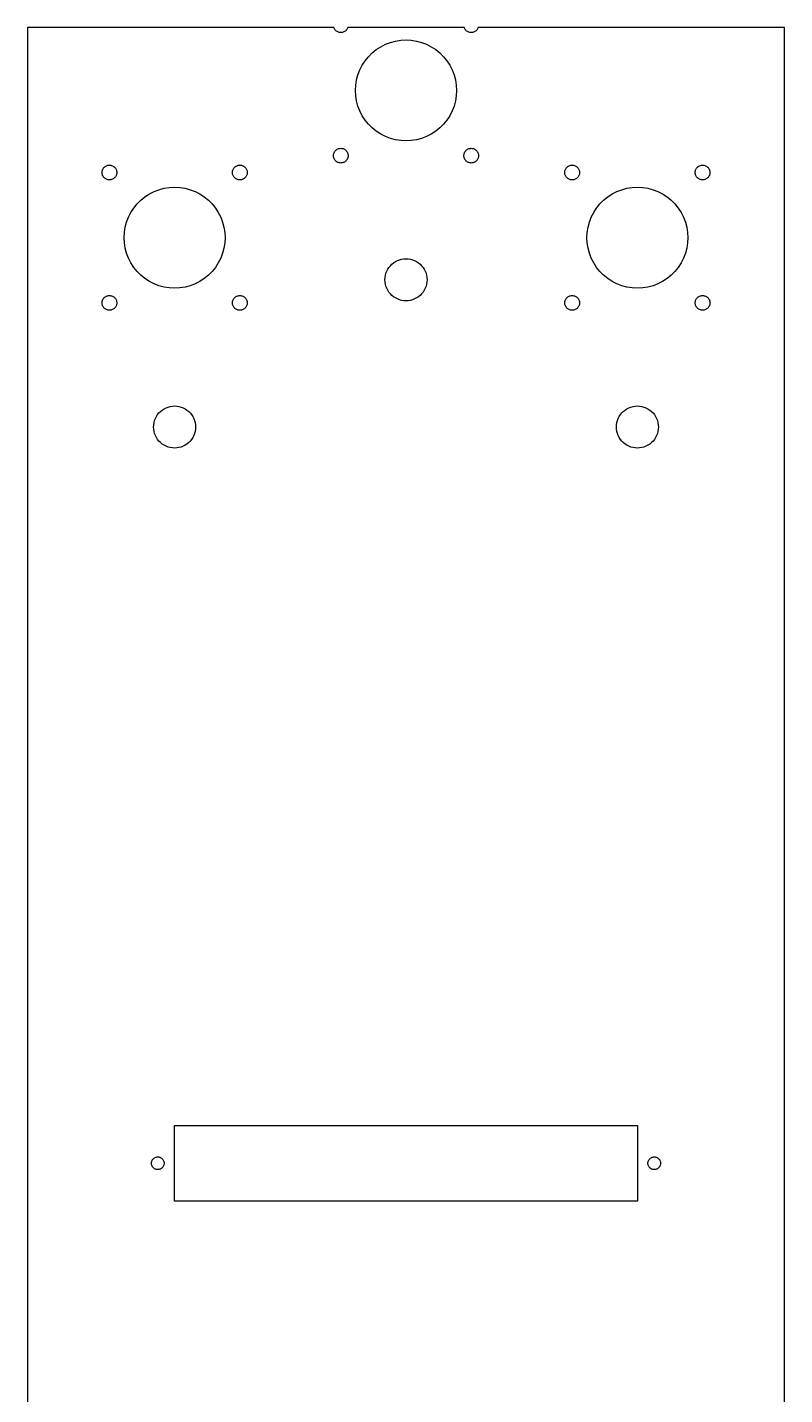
# Model space of a CAD drawing. Header units: metres. Extents: x -90 to 90, y -325 to 325.
# Drawn here: x -90 to 90, y 0 to 325 of the extents above; entities that cross this region are included whole.
import ezdxf

# ---------------------------------------------------------------- set-up
doc = ezdxf.new("R2010")
doc.units = ezdxf.units.M

msp = doc.modelspace()

# ---------------------------------------------------------------- linework, layer by layer
for p, q in [((-17.1753, 325), (-90, 325)), ((-90, 325), (-90, -325)), ((-17.1643, 324.959), (-17.1753, 325)), ((-13.8247, 325), (-13.8356, 324.959)), ((13.8247, 325), (-13.8247, 325)), ((13.8356, 324.959), (13.8247, 325)), ((17.1753, 325), (17.1643, 324.959)), ((90, 325), (17.1753, 325)), ((90, -325), (90, 325)), ((-17.0987, 324.788), (-17.1643, 324.959)), ((-17.0155, 324.625), (-17.0987, 324.788)), ((-16.9158, 324.471), (-17.0155, 324.625)), ((-16.8005, 324.329), (-16.9158, 324.471)), ((-16.671, 324.199), (-16.8005, 324.329)), ((-16.5286, 324.084), (-16.671, 324.199)), ((-16.375, 323.984), (-16.5286, 324.084)), ((-16.2118, 323.901), (-16.375, 323.984)), ((-16.0408, 323.836), (-16.2118, 323.901)), ((-15.8638, 323.788), (-16.0408, 323.836)), ((-15.6829, 323.76), (-15.8638, 323.788)), ((-15.5, 323.75), (-15.6829, 323.76)), ((-15.3171, 323.76), (-15.5, 323.75)), ((-15.1362, 323.788), (-15.3171, 323.76)), ((-14.9592, 323.836), (-15.1362, 323.788)), ((-14.7882, 323.901), (-14.9592, 323.836)), ((-14.625, 323.984), (-14.7882, 323.901)), ((-14.4714, 324.084), (-14.625, 323.984)), ((-14.329, 324.199), (-14.4714, 324.084)), ((-14.1995, 324.329), (-14.329, 324.199)), ((-14.0842, 324.471), (-14.1995, 324.329)), ((-13.9845, 324.625), (-14.0842, 324.471)), ((-13.9013, 324.788), (-13.9845, 324.625)), ((-13.8356, 324.959), (-13.9013, 324.788)), ((-2.49493, 321.738), (-1.25433, 321.934)), ((-1.25433, 321.934), (0, 322)), ((0, 322), (1.25433, 321.934)), ((1.25433, 321.934), (2.49493, 321.738)), ((13.9013, 324.788), (13.8356, 324.959)), ((13.9845, 324.625), (13.9013, 324.788)), ((14.0842, 324.471), (13.9845, 324.625)), ((14.1995, 324.329), (14.0842, 324.471)), ((14.329, 324.199), (14.1995, 324.329)), ((14.4714, 324.084), (14.329, 324.199)), ((14.625, 323.984), (14.4714, 324.084)), ((14.7882, 323.901), (14.625, 323.984)), ((14.9592, 323.836), (14.7882, 323.901)), ((15.1362, 323.788), (14.9592, 323.836)), ((15.3171, 323.76), (15.1362, 323.788)), ((15.5, 323.75), (15.3171, 323.76)), ((15.6829, 323.76), (15.5, 323.75)), ((15.8638, 323.788), (15.6829, 323.76)), ((16.0408, 323.836), (15.8638, 323.788)), ((16.2118, 323.901), (16.0408, 323.836)), ((16.375, 323.984), (16.2118, 323.901)), ((16.5286, 324.084), (16.375, 323.984)), ((16.671, 324.199), (16.5286, 324.084)), ((16.8005, 324.329), (16.671, 324.199)), ((16.9158, 324.471), (16.8005, 324.329)), ((17.0155, 324.625), (16.9158, 324.471)), ((17.0987, 324.788), (17.0155, 324.625)), ((17.1643, 324.959), (17.0987, 324.788)), ((-8.91772, 318.03), (-8.02956, 318.918)), ((-8.02956, 318.918), (-7.05342, 319.708)), ((-7.05342, 319.708), (-6, 320.392)), ((-6, 320.392), (-4.88083, 320.963)), ((-4.88083, 320.963), (-3.70819, 321.413)), ((-3.70819, 321.413), (-2.49493, 321.738)), ((2.49493, 321.738), (3.70819, 321.413)), ((3.70819, 321.413), (4.88083, 320.963)), ((4.88083, 320.963), (6, 320.392)), ((6, 320.392), (7.05342, 319.708)), ((7.05342, 319.708), (8.02956, 318.918)), ((8.02956, 318.918), (8.91772, 318.03)), ((-10.9625, 314.881), (-10.3923, 316)), ((-10.3923, 316), (-9.70819, 317.053)), ((-9.70819, 317.053), (-8.91772, 318.03)), ((8.91772, 318.03), (9.70819, 317.053)), ((9.70819, 317.053), (10.3923, 316)), ((10.3923, 316), (10.9625, 314.881)), ((-11.9342, 311.254), (-11.7378, 312.495)), ((-11.7378, 312.495), (-11.4127, 313.708)), ((-11.4127, 313.708), (-10.9625, 314.881)), ((10.9625, 314.881), (11.4127, 313.708)), ((11.4127, 313.708), (11.7378, 312.495)), ((11.7378, 312.495), (11.9342, 311.254)), ((-12, 310), (-11.9342, 311.254)), ((-11.9342, 308.746), (-12, 310)), ((11.9342, 311.254), (12, 310)), ((12, 310), (11.9342, 308.746)), ((-11.7378, 307.505), (-11.9342, 308.746)), ((-11.4127, 306.292), (-11.7378, 307.505)), ((-10.9625, 305.119), (-11.4127, 306.292)), ((11.4127, 306.292), (10.9625, 305.119)), ((11.7378, 307.505), (11.4127, 306.292)), ((11.9342, 308.746), (11.7378, 307.505)), ((-10.3923, 304), (-10.9625, 305.119)), ((-9.70819, 302.947), (-10.3923, 304)), ((-8.91772, 301.97), (-9.70819, 302.947)), ((9.70819, 302.947), (8.91772, 301.97)), ((10.3923, 304), (9.70819, 302.947)), ((10.9625, 305.119), (10.3923, 304)), ((-8.02956, 301.082), (-8.91772, 301.97)), ((-7.05342, 300.292), (-8.02956, 301.082)), ((-6, 299.608), (-7.05342, 300.292)), ((-4.88083, 299.037), (-6, 299.608)), ((-3.70819, 298.587), (-4.88083, 299.037)), ((4.88083, 299.037), (3.70819, 298.587)), ((6, 299.608), (4.88083, 299.037)), ((7.05342, 300.292), (6, 299.608)), ((8.02956, 301.082), (7.05342, 300.292)), ((8.91772, 301.97), (8.02956, 301.082)), ((-16.8005, 295.671), (-16.671, 295.801)), ((-16.671, 295.801), (-16.5286, 295.916)), ((-16.5286, 295.916), (-16.375, 296.016)), ((-16.375, 296.016), (-16.2118, 296.099)), ((-16.2118, 296.099), (-16.0408, 296.164)), ((-16.0408, 296.164), (-15.8638, 296.212)), ((-15.8638, 296.212), (-15.6829, 296.24)), ((-15.6829, 296.24), (-15.5, 296.25)), ((-15.5, 296.25), (-15.3171, 296.24)), ((-15.3171, 296.24), (-15.1362, 296.212)), ((-15.1362, 296.212), (-14.9592, 296.164)), ((-14.9592, 296.164), (-14.7882, 296.099)), ((-14.7882, 296.099), (-14.625, 296.016)), ((-14.625, 296.016), (-14.4714, 295.916)), ((-14.4714, 295.916), (-14.329, 295.801)), ((-14.329, 295.801), (-14.1995, 295.671)), ((-2.49493, 298.262), (-3.70819, 298.587)), ((-1.25433, 298.066), (-2.49493, 298.262)), ((0, 298), (-1.25433, 298.066)), ((1.25433, 298.066), (0, 298)), ((2.49493, 298.262), (1.25433, 298.066)), ((3.70819, 298.587), (2.49493, 298.262)), ((14.1995, 295.671), (14.329, 295.801)), ((14.329, 295.801), (14.4714, 295.916)), ((14.4714, 295.916), (14.625, 296.016)), ((14.625, 296.016), (14.7882, 296.099)), ((14.7882, 296.099), (14.9592, 296.164)), ((14.9592, 296.164), (15.1362, 296.212)), ((15.1362, 296.212), (15.3171, 296.24)), ((15.3171, 296.24), (15.5, 296.25)), ((15.5, 296.25), (15.6829, 296.24)), ((15.6829, 296.24), (15.8638, 296.212)), ((15.8638, 296.212), (16.0408, 296.164)), ((16.0408, 296.164), (16.2118, 296.099)), ((16.2118, 296.099), (16.375, 296.016)), ((16.375, 296.016), (16.5286, 295.916)), ((16.5286, 295.916), (16.671, 295.801)), ((16.671, 295.801), (16.8005, 295.671)), ((-17.25, 294.5), (-17.2404, 294.683)), ((-17.2404, 294.317), (-17.25, 294.5)), ((-17.2404, 294.683), (-17.2117, 294.864)), ((-17.2117, 294.136), (-17.2404, 294.317)), ((-17.2117, 294.864), (-17.1643, 295.041)), ((-17.1643, 293.959), (-17.2117, 294.136)), ((-17.1643, 295.041), (-17.0987, 295.212)), ((-17.0987, 293.788), (-17.1643, 293.959)), ((-17.0987, 295.212), (-17.0155, 295.375)), ((-17.0155, 293.625), (-17.0987, 293.788)), ((-17.0155, 295.375), (-16.9158, 295.529)), ((-16.9158, 293.471), (-17.0155, 293.625)), ((-16.9158, 295.529), (-16.8005, 295.671)), ((-16.8005, 293.329), (-16.9158, 293.471)), ((-16.671, 293.199), (-16.8005, 293.329)), ((-16.5286, 293.084), (-16.671, 293.199)), ((-16.375, 292.984), (-16.5286, 293.084)), ((-16.2118, 292.901), (-16.375, 292.984)), ((-16.0408, 292.836), (-16.2118, 292.901)), ((-15.8638, 292.788), (-16.0408, 292.836)), ((-15.6829, 292.76), (-15.8638, 292.788)), ((-15.5, 292.75), (-15.6829, 292.76)), ((-15.3171, 292.76), (-15.5, 292.75)), ((-15.1362, 292.788), (-15.3171, 292.76)), ((-14.9592, 292.836), (-15.1362, 292.788)), ((-14.7882, 292.901), (-14.9592, 292.836)), ((-14.625, 292.984), (-14.7882, 292.901)), ((-14.4714, 293.084), (-14.625, 292.984)), ((-14.329, 293.199), (-14.4714, 293.084)), ((-14.1995, 293.329), (-14.329, 293.199)), ((-14.1995, 295.671), (-14.0842, 295.529)), ((-14.0842, 293.471), (-14.1995, 293.329)), ((-14.0842, 295.529), (-13.9845, 295.375)), ((-13.9845, 293.625), (-14.0842, 293.471)), ((-13.9845, 295.375), (-13.9013, 295.212)), ((-13.9013, 293.788), (-13.9845, 293.625)), ((-13.9013, 295.212), (-13.8356, 295.041)), ((-13.8356, 293.959), (-13.9013, 293.788)), ((-13.8356, 295.041), (-13.7882, 294.864)), ((-13.7882, 294.136), (-13.8356, 293.959)), ((-13.7882, 294.864), (-13.7596, 294.683)), ((-13.7596, 294.317), (-13.7882, 294.136)), ((-13.7596, 294.683), (-13.75, 294.5)), ((-13.75, 294.5), (-13.7596, 294.317)), ((13.75, 294.5), (13.7596, 294.683)), ((13.7596, 294.317), (13.75, 294.5)), ((13.7596, 294.683), (13.7882, 294.864)), ((13.7882, 294.136), (13.7596, 294.317)), ((13.7882, 294.864), (13.8356, 295.041)), ((13.8356, 293.959), (13.7882, 294.136)), ((13.8356, 295.041), (13.9013, 295.212)), ((13.9013, 293.788), (13.8356, 293.959)), ((13.9013, 295.212), (13.9845, 295.375)), ((13.9845, 293.625), (13.9013, 293.788)), ((13.9845, 295.375), (14.0842, 295.529)), ((14.0842, 293.471), (13.9845, 293.625)), ((14.0842, 295.529), (14.1995, 295.671)), ((14.1995, 293.329), (14.0842, 293.471)), ((14.329, 293.199), (14.1995, 293.329)), ((14.4714, 293.084), (14.329, 293.199)), ((14.625, 292.984), (14.4714, 293.084)), ((14.7882, 292.901), (14.625, 292.984)), ((14.9592, 292.836), (14.7882, 292.901)), ((15.1362, 292.788), (14.9592, 292.836)), ((15.3171, 292.76), (15.1362, 292.788)), ((15.5, 292.75), (15.3171, 292.76)), ((15.6829, 292.76), (15.5, 292.75)), ((15.8638, 292.788), (15.6829, 292.76)), ((16.0408, 292.836), (15.8638, 292.788)), ((16.2118, 292.901), (16.0408, 292.836)), ((16.375, 292.984), (16.2118, 292.901)), ((16.5286, 293.084), (16.375, 292.984)), ((16.671, 293.199), (16.5286, 293.084)), ((16.8005, 293.329), (16.671, 293.199)), ((16.8005, 295.671), (16.9158, 295.529)), ((16.9158, 293.471), (16.8005, 293.329)), ((16.9158, 295.529), (17.0155, 295.375)), ((17.0155, 293.625), (16.9158, 293.471)), ((17.0155, 295.375), (17.0987, 295.212)), ((17.0987, 293.788), (17.0155, 293.625)), ((17.0987, 295.212), (17.1643, 295.041)), ((17.1643, 293.959), (17.0987, 293.788)), ((17.1643, 295.041), (17.2117, 294.864)), ((17.2117, 294.136), (17.1643, 293.959)), ((17.2117, 294.864), (17.2404, 294.683)), ((17.2404, 294.317), (17.2117, 294.136)), ((17.2404, 294.683), (17.25, 294.5)), ((17.25, 294.5), (17.2404, 294.317)), ((-72.25, 290.5), (-72.2404, 290.683)), ((-72.2404, 290.317), (-72.25, 290.5)), ((-72.2404, 290.683), (-72.2118, 290.864)), ((-72.2118, 290.136), (-72.2404, 290.317)), ((-72.2118, 290.864), (-72.1644, 291.041)), ((-72.1644, 289.959), (-72.2118, 290.136)), ((-72.1644, 291.041), (-72.0987, 291.212)), ((-72.0987, 289.788), (-72.1644, 289.959)), ((-72.0987, 291.212), (-72.0155, 291.375)), ((-72.0155, 289.625), (-72.0987, 289.788)), ((-72.0155, 291.375), (-71.9158, 291.529)), ((-71.9158, 289.471), (-72.0155, 289.625)), ((-71.9158, 291.529), (-71.8005, 291.671)), ((-71.8005, 289.329), (-71.9158, 289.471)), ((-71.8005, 291.671), (-71.671, 291.801)), ((-71.671, 289.199), (-71.8005, 289.329)), ((-71.671, 291.801), (-71.5286, 291.916)), ((-71.5286, 291.916), (-71.375, 292.016)), ((-71.375, 292.016), (-71.2118, 292.099)), ((-71.2118, 292.099), (-71.0408, 292.164)), ((-71.0408, 292.164), (-70.8638, 292.212)), ((-70.8638, 292.212), (-70.6829, 292.24)), ((-70.6829, 292.24), (-70.5, 292.25)), ((-70.5, 292.25), (-70.3171, 292.24)), ((-70.3171, 292.24), (-70.1362, 292.212)), ((-70.1362, 292.212), (-69.9592, 292.164)), ((-69.9592, 292.164), (-69.7882, 292.099)), ((-69.7882, 292.099), (-69.625, 292.016)), ((-69.625, 292.016), (-69.4714, 291.916)), ((-69.4714, 291.916), (-69.329, 291.801)), ((-69.329, 291.801), (-69.1995, 291.671)), ((-69.1995, 289.329), (-69.329, 289.199)), ((-69.1995, 291.671), (-69.0842, 291.529)), ((-69.0842, 289.471), (-69.1995, 289.329)), ((-69.0842, 291.529), (-68.9845, 291.375)), ((-68.9845, 289.625), (-69.0842, 289.471)), ((-68.9845, 291.375), (-68.9013, 291.212)), ((-68.9013, 289.788), (-68.9845, 289.625)), ((-68.9013, 291.212), (-68.8356, 291.041)), ((-68.8356, 289.959), (-68.9013, 289.788)), ((-68.8356, 291.041), (-68.7882, 290.864)), ((-68.7882, 290.136), (-68.8356, 289.959)), ((-68.7882, 290.864), (-68.7596, 290.683)), ((-68.7596, 290.317), (-68.7882, 290.136)), ((-68.7596, 290.683), (-68.75, 290.5)), ((-68.75, 290.5), (-68.7596, 290.317)), ((-41.25, 290.5), (-41.2404, 290.683)), ((-41.2404, 290.317), (-41.25, 290.5)), ((-41.2404, 290.683), (-41.2117, 290.864)), ((-41.2117, 290.136), (-41.2404, 290.317)), ((-41.2117, 290.864), (-41.1643, 291.041)), ((-41.1643, 289.959), (-41.2117, 290.136)), ((-41.1643, 291.041), (-41.0987, 291.212)), ((-41.0987, 289.788), (-41.1643, 289.959)), ((-41.0987, 291.212), (-41.0155, 291.375)), ((-41.0155, 289.625), (-41.0987, 289.788)), ((-41.0155, 291.375), (-40.9158, 291.529)), ((-40.9158, 289.471), (-41.0155, 289.625)), ((-40.9158, 291.529), (-40.8005, 291.671)), ((-40.8005, 289.329), (-40.9158, 289.471)), ((-40.8005, 291.671), (-40.671, 291.801)), ((-40.671, 289.199), (-40.8005, 289.329)), ((-40.671, 291.801), (-40.5286, 291.916)), ((-40.5286, 291.916), (-40.375, 292.016)), ((-40.375, 292.016), (-40.2118, 292.099)), ((-40.2118, 292.099), (-40.0408, 292.164)), ((-40.0408, 292.164), (-39.8638, 292.212)), ((-39.8638, 292.212), (-39.6829, 292.24)), ((-39.6829, 292.24), (-39.5, 292.25)), ((-39.5, 292.25), (-39.3171, 292.24)), ((-39.3171, 292.24), (-39.1362, 292.212)), ((-39.1362, 292.212), (-38.9592, 292.164)), ((-38.9592, 292.164), (-38.7882, 292.099)), ((-38.7882, 292.099), (-38.625, 292.016)), ((-38.625, 292.016), (-38.4714, 291.916)), ((-38.4714, 291.916), (-38.329, 291.801)), ((-38.329, 291.801), (-38.1995, 291.671)), ((-38.1995, 289.329), (-38.329, 289.199)), ((-38.1995, 291.671), (-38.0842, 291.529)), ((-38.0842, 289.471), (-38.1995, 289.329)), ((-38.0842, 291.529), (-37.9845, 291.375)), ((-37.9845, 289.625), (-38.0842, 289.471)), ((-37.9845, 291.375), (-37.9013, 291.212)), ((-37.9013, 289.788), (-37.9845, 289.625)), ((-37.9013, 291.212), (-37.8356, 291.041)), ((-37.8356, 289.959), (-37.9013, 289.788)), ((-37.8356, 291.041), (-37.7882, 290.864)), ((-37.7882, 290.136), (-37.8356, 289.959)), ((-37.7882, 290.864), (-37.7596, 290.683)), ((-37.7596, 290.317), (-37.7882, 290.136)), ((-37.7596, 290.683), (-37.75, 290.5)), ((-37.75, 290.5), (-37.7596, 290.317)), ((37.75, 290.5), (37.7596, 290.683)), ((37.7596, 290.317), (37.75, 290.5)), ((37.7596, 290.683), (37.7882, 290.864)), ((37.7882, 290.136), (37.7596, 290.317)), ((37.7882, 290.864), (37.8356, 291.041)), ((37.8356, 289.959), (37.7882, 290.136)), ((37.8356, 291.041), (37.9013, 291.212)), ((37.9013, 289.788), (37.8356, 289.959)), ((37.9013, 291.212), (37.9845, 291.375)), ((37.9845, 289.625), (37.9013, 289.788)), ((37.9845, 291.375), (38.0842, 291.529)), ((38.0842, 289.471), (37.9845, 289.625)), ((38.0842, 291.529), (38.1995, 291.671)), ((38.1995, 289.329), (38.0842, 289.471)), ((38.1995, 291.671), (38.329, 291.801)), ((38.329, 289.199), (38.1995, 289.329)), ((38.329, 291.801), (38.4714, 291.916)), ((38.4714, 291.916), (38.625, 292.016)), ((38.625, 292.016), (38.7882, 292.099)), ((38.7882, 292.099), (38.9592, 292.164)), ((38.9592, 292.164), (39.1362, 292.212)), ((39.1362, 292.212), (39.3171, 292.24)), ((39.3171, 292.24), (39.5, 292.25)), ((39.5, 292.25), (39.6829, 292.24)), ((39.6829, 292.24), (39.8638, 292.212)), ((39.8638, 292.212), (40.0408, 292.164)), ((40.0408, 292.164), (40.2118, 292.099)), ((40.2118, 292.099), (40.375, 292.016)), ((40.375, 292.016), (40.5286, 291.916)), ((40.5286, 291.916), (40.671, 291.801)), ((40.671, 291.801), (40.8005, 291.671)), ((40.8005, 289.329), (40.671, 289.199)), ((40.8005, 291.671), (40.9158, 291.529)), ((40.9158, 289.471), (40.8005, 289.329)), ((40.9158, 291.529), (41.0155, 291.375)), ((41.0155, 289.625), (40.9158, 289.471)), ((41.0155, 291.375), (41.0987, 291.212)), ((41.0987, 289.788), (41.0155, 289.625)), ((41.0987, 291.212), (41.1643, 291.041)), ((41.1643, 289.959), (41.0987, 289.788)), ((41.1643, 291.041), (41.2117, 290.864)), ((41.2117, 290.136), (41.1643, 289.959)), ((41.2117, 290.864), (41.2404, 290.683)), ((41.2404, 290.317), (41.2117, 290.136)), ((41.2404, 290.683), (41.25, 290.5)), ((41.25, 290.5), (41.2404, 290.317)), ((68.75, 290.5), (68.7596, 290.683)), ((68.7596, 290.317), (68.75, 290.5)), ((68.7596, 290.683), (68.7882, 290.864)), ((68.7882, 290.136), (68.7596, 290.317)), ((68.7882, 290.864), (68.8356, 291.041)), ((68.8356, 289.959), (68.7882, 290.136)), ((68.8356, 291.041), (68.9013, 291.212)), ((68.9013, 289.788), (68.8356, 289.959)), ((68.9013, 291.212), (68.9845, 291.375)), ((68.9845, 289.625), (68.9013, 289.788)), ((68.9845, 291.375), (69.0842, 291.529)), ((69.0842, 289.471), (68.9845, 289.625)), ((69.0842, 291.529), (69.1995, 291.671)), ((69.1995, 289.329), (69.0842, 289.471)), ((69.1995, 291.671), (69.329, 291.801)), ((69.329, 289.199), (69.1995, 289.329)), ((69.329, 291.801), (69.4714, 291.916)), ((69.4714, 291.916), (69.625, 292.016)), ((69.625, 292.016), (69.7882, 292.099)), ((69.7882, 292.099), (69.9592, 292.164)), ((69.9592, 292.164), (70.1362, 292.212)), ((70.1362, 292.212), (70.3171, 292.24)), ((70.3171, 292.24), (70.5, 292.25)), ((70.5, 292.25), (70.6829, 292.24)), ((70.6829, 292.24), (70.8638, 292.212)), ((70.8638, 292.212), (71.0408, 292.164)), ((71.0408, 292.164), (71.2118, 292.099)), ((71.2118, 292.099), (71.375, 292.016)), ((71.375, 292.016), (71.5286, 291.916)), ((71.5286, 291.916), (71.671, 291.801)), ((71.671, 291.801), (71.8005, 291.671)), ((71.8005, 289.329), (71.671, 289.199)), ((71.8005, 291.671), (71.9158, 291.529)), ((71.9158, 289.471), (71.8005, 289.329)), ((71.9158, 291.529), (72.0155, 291.375)), ((72.0155, 289.625), (71.9158, 289.471)), ((72.0155, 291.375), (72.0987, 291.212)), ((72.0987, 289.788), (72.0155, 289.625)), ((72.0987, 291.212), (72.1644, 291.041)), ((72.1644, 289.959), (72.0987, 289.788)), ((72.1644, 291.041), (72.2118, 290.864)), ((72.2118, 290.136), (72.1644, 289.959)), ((72.2118, 290.864), (72.2404, 290.683)), ((72.2404, 290.317), (72.2118, 290.136)), ((72.2404, 290.683), (72.25, 290.5)), ((72.25, 290.5), (72.2404, 290.317)), ((-71.5286, 289.084), (-71.671, 289.199)), ((-71.375, 288.984), (-71.5286, 289.084)), ((-71.2118, 288.901), (-71.375, 288.984)), ((-71.0408, 288.836), (-71.2118, 288.901)), ((-70.8638, 288.788), (-71.0408, 288.836)), ((-70.6829, 288.76), (-70.8638, 288.788)), ((-70.5, 288.75), (-70.6829, 288.76)), ((-70.3171, 288.76), (-70.5, 288.75)), ((-70.1362, 288.788), (-70.3171, 288.76)), ((-69.9592, 288.836), (-70.1362, 288.788)), ((-69.7882, 288.901), (-69.9592, 288.836)), ((-69.625, 288.984), (-69.7882, 288.901)), ((-69.4714, 289.084), (-69.625, 288.984)), ((-69.329, 289.199), (-69.4714, 289.084)), ((-59.8808, 285.963), (-58.7082, 286.413)), ((-58.7082, 286.413), (-57.4949, 286.738)), ((-57.4949, 286.738), (-56.2543, 286.934)), ((-56.2543, 286.934), (-55, 287)), ((-55, 287), (-53.7457, 286.934)), ((-53.7457, 286.934), (-52.5051, 286.738)), ((-52.5051, 286.738), (-51.2918, 286.413)), ((-51.2918, 286.413), (-50.1192, 285.963)), ((-40.5286, 289.084), (-40.671, 289.199)), ((-40.375, 288.984), (-40.5286, 289.084)), ((-40.2118, 288.901), (-40.375, 288.984)), ((-40.0408, 288.836), (-40.2118, 288.901)), ((-39.8638, 288.788), (-40.0408, 288.836)), ((-39.6829, 288.76), (-39.8638, 288.788)), ((-39.5, 288.75), (-39.6829, 288.76)), ((-39.3171, 288.76), (-39.5, 288.75)), ((-39.1362, 288.788), (-39.3171, 288.76)), ((-38.9592, 288.836), (-39.1362, 288.788)), ((-38.7882, 288.901), (-38.9592, 288.836)), ((-38.625, 288.984), (-38.7882, 288.901)), ((-38.4714, 289.084), (-38.625, 288.984)), ((-38.329, 289.199), (-38.4714, 289.084)), ((38.4714, 289.084), (38.329, 289.199)), ((38.625, 288.984), (38.4714, 289.084)), ((38.7882, 288.901), (38.625, 288.984)), ((38.9592, 288.836), (38.7882, 288.901)), ((39.1362, 288.788), (38.9592, 288.836)), ((39.3171, 288.76), (39.1362, 288.788)), ((39.5, 288.75), (39.3171, 288.76)), ((39.6829, 288.76), (39.5, 288.75)), ((39.8638, 288.788), (39.6829, 288.76)), ((40.0408, 288.836), (39.8638, 288.788)), ((40.2118, 288.901), (40.0408, 288.836)), ((40.375, 288.984), (40.2118, 288.901)), ((40.5286, 289.084), (40.375, 288.984)), ((40.671, 289.199), (40.5286, 289.084)), ((50.1192, 285.963), (51.2918, 286.413)), ((51.2918, 286.413), (52.5051, 286.738)), ((52.5051, 286.738), (53.7457, 286.934)), ((53.7457, 286.934), (55, 287)), ((55, 287), (56.2543, 286.934)), ((56.2543, 286.934), (57.4949, 286.738)), ((57.4949, 286.738), (58.7082, 286.413)), ((58.7082, 286.413), (59.8808, 285.963)), ((69.4714, 289.084), (69.329, 289.199)), ((69.625, 288.984), (69.4714, 289.084)), ((69.7882, 288.901), (69.625, 288.984)), ((69.9592, 288.836), (69.7882, 288.901)), ((70.1362, 288.788), (69.9592, 288.836)), ((70.3171, 288.76), (70.1362, 288.788)), ((70.5, 288.75), (70.3171, 288.76)), ((70.6829, 288.76), (70.5, 288.75)), ((70.8638, 288.788), (70.6829, 288.76)), ((71.0408, 288.836), (70.8638, 288.788)), ((71.2118, 288.901), (71.0408, 288.836)), ((71.375, 288.984), (71.2118, 288.901)), ((71.5286, 289.084), (71.375, 288.984)), ((71.671, 289.199), (71.5286, 289.084)), ((-64.7082, 282.053), (-63.9177, 283.03)), ((-63.9177, 283.03), (-63.0296, 283.918)), ((-63.0296, 283.918), (-62.0534, 284.708)), ((-62.0534, 284.708), (-61, 285.392)), ((-61, 285.392), (-59.8808, 285.963)), ((-50.1192, 285.963), (-49, 285.392)), ((-49, 285.392), (-47.9466, 284.708)), ((-47.9466, 284.708), (-46.9704, 283.918)), ((-46.9704, 283.918), (-46.0823, 283.03)), ((-46.0823, 283.03), (-45.2918, 282.053)), ((45.2918, 282.053), (46.0823, 283.03)), ((46.0823, 283.03), (46.9704, 283.918)), ((46.9704, 283.918), (47.9466, 284.708)), ((47.9466, 284.708), (49, 285.392)), ((49, 285.392), (50.1192, 285.963)), ((59.8808, 285.963), (61, 285.392)), ((61, 285.392), (62.0534, 284.708)), ((62.0534, 284.708), (63.0296, 283.918)), ((63.0296, 283.918), (63.9177, 283.03)), ((63.9177, 283.03), (64.7082, 282.053)), ((-66.4127, 278.708), (-65.9625, 279.881)), ((-65.9625, 279.881), (-65.3923, 281)), ((-65.3923, 281), (-64.7082, 282.053)), ((-45.2918, 282.053), (-44.6077, 281)), ((-44.6077, 281), (-44.0374, 279.881)), ((-44.0374, 279.881), (-43.5873, 278.708)), ((43.5873, 278.708), (44.0374, 279.881)), ((44.0374, 279.881), (44.6077, 281)), ((44.6077, 281), (45.2918, 282.053)), ((64.7082, 282.053), (65.3923, 281)), ((65.3923, 281), (65.9625, 279.881)), ((65.9625, 279.881), (66.4127, 278.708)), ((-67, 275), (-66.9343, 276.254)), ((-66.9343, 276.254), (-66.7378, 277.495)), ((-66.7378, 277.495), (-66.4127, 278.708)), ((-43.5873, 278.708), (-43.2622, 277.495)), ((-43.2622, 277.495), (-43.0657, 276.254)), ((-43.0657, 276.254), (-43, 275)), ((43, 275), (43.0657, 276.254)), ((43.0657, 276.254), (43.2622, 277.495)), ((43.2622, 277.495), (43.5873, 278.708)), ((66.4127, 278.708), (66.7378, 277.495)), ((66.7378, 277.495), (66.9343, 276.254)), ((66.9343, 276.254), (67, 275)), ((-66.9343, 273.746), (-67, 275)), ((-66.7378, 272.505), (-66.9343, 273.746)), ((-43.0657, 273.746), (-43.2622, 272.505)), ((-43, 275), (-43.0657, 273.746)), ((43.0657, 273.746), (43, 275)), ((43.2622, 272.505), (43.0657, 273.746)), ((66.9343, 273.746), (66.7378, 272.505)), ((67, 275), (66.9343, 273.746)), ((-66.4127, 271.292), (-66.7378, 272.505)), ((-65.9625, 270.119), (-66.4127, 271.292)), ((-65.3923, 269), (-65.9625, 270.119)), ((-44.0374, 270.119), (-44.6077, 269)), ((-43.5873, 271.292), (-44.0374, 270.119)), ((-43.2622, 272.505), (-43.5873, 271.292)), ((-2.03368, 269.568), (-1.54507, 269.755)), ((-1.54507, 269.755), (-1.03955, 269.891)), ((-1.03955, 269.891), (-0.52263, 269.973)), ((-0.52263, 269.973), (0, 270)), ((0, 270), (0.52263, 269.973)), ((0.52263, 269.973), (1.03955, 269.891)), ((1.03955, 269.891), (1.54507, 269.755)), ((1.54507, 269.755), (2.03368, 269.568)), ((43.5873, 271.292), (43.2622, 272.505)), ((44.0374, 270.119), (43.5873, 271.292)), ((44.6077, 269), (44.0374, 270.119)), ((65.9625, 270.119), (65.3923, 269)), ((66.4127, 271.292), (65.9625, 270.119)), ((66.7378, 272.505), (66.4127, 271.292)), ((-64.7082, 267.947), (-65.3923, 269)), ((-63.9177, 266.97), (-64.7082, 267.947)), ((-63.0296, 266.082), (-63.9177, 266.97)), ((-46.0823, 266.97), (-46.9704, 266.082)), ((-45.2918, 267.947), (-46.0823, 266.97)), ((-44.6077, 269), (-45.2918, 267.947)), ((-4.89073, 266.04), (-4.75528, 266.545)), ((-4.75528, 266.545), (-4.56772, 267.034)), ((-4.56772, 267.034), (-4.33012, 267.5)), ((-4.33012, 267.5), (-4.04507, 267.939)), ((-4.04507, 267.939), (-3.71571, 268.346)), ((-3.71571, 268.346), (-3.34564, 268.716)), ((-3.34564, 268.716), (-2.93892, 269.045)), ((-2.93892, 269.045), (-2.5, 269.33)), ((-2.5, 269.33), (-2.03368, 269.568)), ((2.03368, 269.568), (2.5, 269.33)), ((2.5, 269.33), (2.93892, 269.045)), ((2.93892, 269.045), (3.34564, 268.716)), ((3.34564, 268.716), (3.71571, 268.346)), ((3.71571, 268.346), (4.04507, 267.939)), ((4.04507, 267.939), (4.33012, 267.5)), ((4.33012, 267.5), (4.56772, 267.034)), ((4.56772, 267.034), (4.75528, 266.545)), ((4.75528, 266.545), (4.89073, 266.04)), ((45.2918, 267.947), (44.6077, 269)), ((46.0823, 266.97), (45.2918, 267.947)), ((46.9704, 266.082), (46.0823, 266.97)), ((63.9177, 266.97), (63.0296, 266.082)), ((64.7082, 267.947), (63.9177, 266.97)), ((65.3923, 269), (64.7082, 267.947)), ((-62.0534, 265.292), (-63.0296, 266.082)), ((-61, 264.608), (-62.0534, 265.292)), ((-59.8808, 264.037), (-61, 264.608)), ((-58.7082, 263.587), (-59.8808, 264.037)), ((-57.4949, 263.262), (-58.7082, 263.587)), ((-56.2543, 263.066), (-57.4949, 263.262)), ((-52.5051, 263.262), (-53.7457, 263.066)), ((-51.2918, 263.587), (-52.5051, 263.262)), ((-50.1192, 264.037), (-51.2918, 263.587)), ((-49, 264.608), (-50.1192, 264.037)), ((-47.9466, 265.292), (-49, 264.608)), ((-46.9704, 266.082), (-47.9466, 265.292)), ((-5, 265), (-4.9726, 265.523)), ((-4.9726, 264.477), (-5, 265)), ((-4.9726, 265.523), (-4.89073, 266.04)), ((-4.89073, 263.96), (-4.9726, 264.477)), ((-4.75528, 263.455), (-4.89073, 263.96)), ((-4.56772, 262.966), (-4.75528, 263.455)), ((4.75528, 263.455), (4.56772, 262.966)), ((4.89073, 263.96), (4.75528, 263.455)), ((4.89073, 266.04), (4.9726, 265.523)), ((4.9726, 264.477), (4.89073, 263.96)), ((4.9726, 265.523), (5, 265)), ((5, 265), (4.9726, 264.477)), ((47.9466, 265.292), (46.9704, 266.082)), ((49, 264.608), (47.9466, 265.292)), ((50.1192, 264.037), (49, 264.608)), ((51.2918, 263.587), (50.1192, 264.037)), ((52.5051, 263.262), (51.2918, 263.587)), ((53.7457, 263.066), (52.5051, 263.262)), ((57.4949, 263.262), (56.2543, 263.066)), ((58.7082, 263.587), (57.4949, 263.262)), ((59.8808, 264.037), (58.7082, 263.587)), ((61, 264.608), (59.8808, 264.037)), ((62.0534, 265.292), (61, 264.608)), ((63.0296, 266.082), (62.0534, 265.292)), ((-72.2118, 259.864), (-72.1644, 260.041)), ((-72.1644, 260.041), (-72.0987, 260.212)), ((-72.0987, 260.212), (-72.0155, 260.375)), ((-72.0155, 260.375), (-71.9158, 260.529)), ((-71.9158, 260.529), (-71.8005, 260.671)), ((-71.8005, 260.671), (-71.671, 260.801)), ((-71.671, 260.801), (-71.5286, 260.916)), ((-71.5286, 260.916), (-71.375, 261.016)), ((-71.375, 261.016), (-71.2118, 261.099)), ((-71.2118, 261.099), (-71.0408, 261.164)), ((-71.0408, 261.164), (-70.8638, 261.212)), ((-70.8638, 261.212), (-70.6829, 261.24)), ((-70.6829, 261.24), (-70.5, 261.25)), ((-70.5, 261.25), (-70.3171, 261.24)), ((-70.3171, 261.24), (-70.1362, 261.212)), ((-70.1362, 261.212), (-69.9592, 261.164)), ((-69.9592, 261.164), (-69.7882, 261.099)), ((-69.7882, 261.099), (-69.625, 261.016)), ((-69.625, 261.016), (-69.4714, 260.916)), ((-69.4714, 260.916), (-69.329, 260.801)), ((-69.329, 260.801), (-69.1995, 260.671)), ((-69.1995, 260.671), (-69.0842, 260.529)), ((-69.0842, 260.529), (-68.9845, 260.375)), ((-68.9845, 260.375), (-68.9013, 260.212)), ((-68.9013, 260.212), (-68.8356, 260.041)), ((-68.8356, 260.041), (-68.7882, 259.864)), ((-55, 263), (-56.2543, 263.066)), ((-53.7457, 263.066), (-55, 263)), ((-41.2117, 259.864), (-41.1643, 260.041)), ((-41.1643, 260.041), (-41.0987, 260.212)), ((-41.0987, 260.212), (-41.0155, 260.375)), ((-41.0155, 260.375), (-40.9158, 260.529)), ((-40.9158, 260.529), (-40.8005, 260.671)), ((-40.8005, 260.671), (-40.671, 260.801)), ((-40.671, 260.801), (-40.5286, 260.916)), ((-40.5286, 260.916), (-40.375, 261.016)), ((-40.375, 261.016), (-40.2118, 261.099)), ((-40.2118, 261.099), (-40.0408, 261.164)), ((-40.0408, 261.164), (-39.8638, 261.212)), ((-39.8638, 261.212), (-39.6829, 261.24)), ((-39.6829, 261.24), (-39.5, 261.25)), ((-39.5, 261.25), (-39.3171, 261.24)), ((-39.3171, 261.24), (-39.1362, 261.212)), ((-39.1362, 261.212), (-38.9592, 261.164)), ((-38.9592, 261.164), (-38.7882, 261.099)), ((-38.7882, 261.099), (-38.625, 261.016)), ((-38.625, 261.016), (-38.4714, 260.916)), ((-38.4714, 260.916), (-38.329, 260.801)), ((-38.329, 260.801), (-38.1995, 260.671)), ((-38.1995, 260.671), (-38.0842, 260.529)), ((-38.0842, 260.529), (-37.9845, 260.375)), ((-37.9845, 260.375), (-37.9013, 260.212)), ((-37.9013, 260.212), (-37.8356, 260.041)), ((-37.8356, 260.041), (-37.7882, 259.864)), ((-4.33012, 262.5), (-4.56772, 262.966)), ((-4.04507, 262.061), (-4.33012, 262.5)), ((-3.71571, 261.654), (-4.04507, 262.061)), ((-3.34564, 261.284), (-3.71571, 261.654)), ((-2.93892, 260.955), (-3.34564, 261.284)), ((-2.5, 260.67), (-2.93892, 260.955)), ((-2.03368, 260.432), (-2.5, 260.67)), ((-1.54507, 260.245), (-2.03368, 260.432)), ((-1.03955, 260.109), (-1.54507, 260.245)), ((-0.52263, 260.027), (-1.03955, 260.109)), ((0, 260), (-0.52263, 260.027)), ((0.52263, 260.027), (0, 260)), ((1.03955, 260.109), (0.52263, 260.027)), ((1.54507, 260.245), (1.03955, 260.109)), ((2.03368, 260.432), (1.54507, 260.245)), ((2.5, 260.67), (2.03368, 260.432)), ((2.93892, 260.955), (2.5, 260.67)), ((3.34564, 261.284), (2.93892, 260.955)), ((3.71571, 261.654), (3.34564, 261.284)), ((4.04507, 262.061), (3.71571, 261.654)), ((4.33012, 262.5), (4.04507, 262.061)), ((4.56772, 262.966), (4.33012, 262.5)), ((37.7882, 259.864), (37.8356, 260.041)), ((37.8356, 260.041), (37.9013, 260.212)), ((37.9013, 260.212), (37.9845, 260.375)), ((37.9845, 260.375), (38.0842, 260.529)), ((38.0842, 260.529), (38.1995, 260.671)), ((38.1995, 260.671), (38.329, 260.801)), ((38.329, 260.801), (38.4714, 260.916)), ((38.4714, 260.916), (38.625, 261.016)), ((38.625, 261.016), (38.7882, 261.099)), ((38.7882, 261.099), (38.9592, 261.164)), ((38.9592, 261.164), (39.1362, 261.212)), ((39.1362, 261.212), (39.3171, 261.24)), ((39.3171, 261.24), (39.5, 261.25)), ((39.5, 261.25), (39.6829, 261.24)), ((39.6829, 261.24), (39.8638, 261.212)), ((39.8638, 261.212), (40.0408, 261.164)), ((40.0408, 261.164), (40.2118, 261.099)), ((40.2118, 261.099), (40.375, 261.016)), ((40.375, 261.016), (40.5286, 260.916)), ((40.5286, 260.916), (40.671, 260.801)), ((40.671, 260.801), (40.8005, 260.671)), ((40.8005, 260.671), (40.9158, 260.529)), ((40.9158, 260.529), (41.0155, 260.375)), ((41.0155, 260.375), (41.0987, 260.212)), ((41.0987, 260.212), (41.1643, 260.041)), ((41.1643, 260.041), (41.2117, 259.864)), ((55, 263), (53.7457, 263.066)), ((56.2543, 263.066), (55, 263)), ((68.7882, 259.864), (68.8356, 260.041)), ((68.8356, 260.041), (68.9013, 260.212)), ((68.9013, 260.212), (68.9845, 260.375)), ((68.9845, 260.375), (69.0842, 260.529)), ((69.0842, 260.529), (69.1995, 260.671)), ((69.1995, 260.671), (69.329, 260.801)), ((69.329, 260.801), (69.4714, 260.916)), ((69.4714, 260.916), (69.625, 261.016)), ((69.625, 261.016), (69.7882, 261.099)), ((69.7882, 261.099), (69.9592, 261.164)), ((69.9592, 261.164), (70.1362, 261.212)), ((70.1362, 261.212), (70.3171, 261.24)), ((70.3171, 261.24), (70.5, 261.25)), ((70.5, 261.25), (70.6829, 261.24)), ((70.6829, 261.24), (70.8638, 261.212)), ((70.8638, 261.212), (71.0408, 261.164)), ((71.0408, 261.164), (71.2118, 261.099)), ((71.2118, 261.099), (71.375, 261.016)), ((71.375, 261.016), (71.5286, 260.916)), ((71.5286, 260.916), (71.671, 260.801)), ((71.671, 260.801), (71.8005, 260.671)), ((71.8005, 260.671), (71.9158, 260.529)), ((71.9158, 260.529), (72.0155, 260.375)), ((72.0155, 260.375), (72.0987, 260.212)), ((72.0987, 260.212), (72.1644, 260.041)), ((72.1644, 260.041), (72.2118, 259.864)), ((-72.25, 259.5), (-72.2404, 259.683)), ((-72.2404, 259.317), (-72.25, 259.5)), ((-72.2404, 259.683), (-72.2118, 259.864)), ((-72.2118, 259.136), (-72.2404, 259.317)), ((-72.1644, 258.959), (-72.2118, 259.136)), ((-72.0987, 258.788), (-72.1644, 258.959)), ((-72.0155, 258.625), (-72.0987, 258.788)), ((-71.9158, 258.471), (-72.0155, 258.625)), ((-71.8005, 258.329), (-71.9158, 258.471)), ((-71.671, 258.199), (-71.8005, 258.329)), ((-71.5286, 258.084), (-71.671, 258.199)), ((-71.375, 257.984), (-71.5286, 258.084)), ((-71.2118, 257.901), (-71.375, 257.984)), ((-71.0408, 257.836), (-71.2118, 257.901)), ((-70.8638, 257.788), (-71.0408, 257.836)), ((-70.6829, 257.76), (-70.8638, 257.788)), ((-70.5, 257.75), (-70.6829, 257.76)), ((-70.3171, 257.76), (-70.5, 257.75)), ((-70.1362, 257.788), (-70.3171, 257.76)), ((-69.9592, 257.836), (-70.1362, 257.788)), ((-69.7882, 257.901), (-69.9592, 257.836)), ((-69.625, 257.984), (-69.7882, 257.901)), ((-69.4714, 258.084), (-69.625, 257.984)), ((-69.329, 258.199), (-69.4714, 258.084)), ((-69.1995, 258.329), (-69.329, 258.199)), ((-69.0842, 258.471), (-69.1995, 258.329)), ((-68.9845, 258.625), (-69.0842, 258.471)), ((-68.9013, 258.788), (-68.9845, 258.625)), ((-68.8356, 258.959), (-68.9013, 258.788)), ((-68.7882, 259.136), (-68.8356, 258.959)), ((-68.7882, 259.864), (-68.7596, 259.683)), ((-68.7596, 259.317), (-68.7882, 259.136)), ((-68.7596, 259.683), (-68.75, 259.5)), ((-68.75, 259.5), (-68.7596, 259.317)), ((-41.25, 259.5), (-41.2404, 259.683)), ((-41.2404, 259.317), (-41.25, 259.5)), ((-41.2404, 259.683), (-41.2117, 259.864)), ((-41.2117, 259.136), (-41.2404, 259.317)), ((-41.1643, 258.959), (-41.2117, 259.136)), ((-41.0987, 258.788), (-41.1643, 258.959)), ((-41.0155, 258.625), (-41.0987, 258.788)), ((-40.9158, 258.471), (-41.0155, 258.625)), ((-40.8005, 258.329), (-40.9158, 258.471)), ((-40.671, 258.199), (-40.8005, 258.329)), ((-40.5286, 258.084), (-40.671, 258.199)), ((-40.375, 257.984), (-40.5286, 258.084)), ((-40.2118, 257.901), (-40.375, 257.984)), ((-40.0408, 257.836), (-40.2118, 257.901)), ((-39.8638, 257.788), (-40.0408, 257.836)), ((-39.6829, 257.76), (-39.8638, 257.788)), ((-39.5, 257.75), (-39.6829, 257.76)), ((-39.3171, 257.76), (-39.5, 257.75)), ((-39.1362, 257.788), (-39.3171, 257.76)), ((-38.9592, 257.836), (-39.1362, 257.788)), ((-38.7882, 257.901), (-38.9592, 257.836)), ((-38.625, 257.984), (-38.7882, 257.901)), ((-38.4714, 258.084), (-38.625, 257.984)), ((-38.329, 258.199), (-38.4714, 258.084)), ((-38.1995, 258.329), (-38.329, 258.199)), ((-38.0842, 258.471), (-38.1995, 258.329)), ((-37.9845, 258.625), (-38.0842, 258.471)), ((-37.9013, 258.788), (-37.9845, 258.625)), ((-37.8356, 258.959), (-37.9013, 258.788)), ((-37.7882, 259.136), (-37.8356, 258.959)), ((-37.7882, 259.864), (-37.7596, 259.683)), ((-37.7596, 259.317), (-37.7882, 259.136)), ((-37.7596, 259.683), (-37.75, 259.5)), ((-37.75, 259.5), (-37.7596, 259.317)), ((37.75, 259.5), (37.7596, 259.683)), ((37.7596, 259.317), (37.75, 259.5)), ((37.7596, 259.683), (37.7882, 259.864)), ((37.7882, 259.136), (37.7596, 259.317)), ((37.8356, 258.959), (37.7882, 259.136)), ((37.9013, 258.788), (37.8356, 258.959)), ((37.9845, 258.625), (37.9013, 258.788)), ((38.0842, 258.471), (37.9845, 258.625)), ((38.1995, 258.329), (38.0842, 258.471)), ((38.329, 258.199), (38.1995, 258.329)), ((38.4714, 258.084), (38.329, 258.199)), ((38.625, 257.984), (38.4714, 258.084)), ((38.7882, 257.901), (38.625, 257.984)), ((38.9592, 257.836), (38.7882, 257.901)), ((39.1362, 257.788), (38.9592, 257.836)), ((39.3171, 257.76), (39.1362, 257.788)), ((39.5, 257.75), (39.3171, 257.76)), ((39.6829, 257.76), (39.5, 257.75)), ((39.8638, 257.788), (39.6829, 257.76)), ((40.0408, 257.836), (39.8638, 257.788)), ((40.2118, 257.901), (40.0408, 257.836)), ((40.375, 257.984), (40.2118, 257.901)), ((40.5286, 258.084), (40.375, 257.984)), ((40.671, 258.199), (40.5286, 258.084)), ((40.8005, 258.329), (40.671, 258.199)), ((40.9158, 258.471), (40.8005, 258.329)), ((41.0155, 258.625), (40.9158, 258.471)), ((41.0987, 258.788), (41.0155, 258.625)), ((41.1643, 258.959), (41.0987, 258.788)), ((41.2117, 259.136), (41.1643, 258.959)), ((41.2117, 259.864), (41.2404, 259.683)), ((41.2404, 259.317), (41.2117, 259.136)), ((41.2404, 259.683), (41.25, 259.5)), ((41.25, 259.5), (41.2404, 259.317)), ((68.75, 259.5), (68.7596, 259.683)), ((68.7596, 259.317), (68.75, 259.5)), ((68.7596, 259.683), (68.7882, 259.864)), ((68.7882, 259.136), (68.7596, 259.317)), ((68.8356, 258.959), (68.7882, 259.136)), ((68.9013, 258.788), (68.8356, 258.959)), ((68.9845, 258.625), (68.9013, 258.788)), ((69.0842, 258.471), (68.9845, 258.625)), ((69.1995, 258.329), (69.0842, 258.471)), ((69.329, 258.199), (69.1995, 258.329)), ((69.4714, 258.084), (69.329, 258.199)), ((69.625, 257.984), (69.4714, 258.084)), ((69.7882, 257.901), (69.625, 257.984)), ((69.9592, 257.836), (69.7882, 257.901)), ((70.1362, 257.788), (69.9592, 257.836)), ((70.3171, 257.76), (70.1362, 257.788)), ((70.5, 257.75), (70.3171, 257.76)), ((70.6829, 257.76), (70.5, 257.75)), ((70.8638, 257.788), (70.6829, 257.76)), ((71.0408, 257.836), (70.8638, 257.788)), ((71.2118, 257.901), (71.0408, 257.836)), ((71.375, 257.984), (71.2118, 257.901)), ((71.5286, 258.084), (71.375, 257.984)), ((71.671, 258.199), (71.5286, 258.084)), ((71.8005, 258.329), (71.671, 258.199)), ((71.9158, 258.471), (71.8005, 258.329)), ((72.0155, 258.625), (71.9158, 258.471)), ((72.0987, 258.788), (72.0155, 258.625)), ((72.1644, 258.959), (72.0987, 258.788)), ((72.2118, 259.136), (72.1644, 258.959)), ((72.2118, 259.864), (72.2404, 259.683)), ((72.2404, 259.317), (72.2118, 259.136)), ((72.2404, 259.683), (72.25, 259.5)), ((72.25, 259.5), (72.2404, 259.317)), ((-58.3456, 233.716), (-57.9389, 234.045)), ((-57.9389, 234.045), (-57.5, 234.33)), ((-57.5, 234.33), (-57.0337, 234.568)), ((-57.0337, 234.568), (-56.5451, 234.755)), ((-56.5451, 234.755), (-56.0396, 234.891)), ((-56.0396, 234.891), (-55.5226, 234.973)), ((-55.5226, 234.973), (-55, 235)), ((-55, 235), (-54.4774, 234.973)), ((-54.4774, 234.973), (-53.9604, 234.891)), ((-53.9604, 234.891), (-53.4549, 234.755)), ((-53.4549, 234.755), (-52.9663, 234.568)), ((-52.9663, 234.568), (-52.5, 234.33)), ((-52.5, 234.33), (-52.0611, 234.045)), ((-52.0611, 234.045), (-51.6543, 233.716)), ((51.6543, 233.716), (52.0611, 234.045)), ((52.0611, 234.045), (52.5, 234.33)), ((52.5, 234.33), (52.9663, 234.568)), ((52.9663, 234.568), (53.4549, 234.755)), ((53.4549, 234.755), (53.9604, 234.891)), ((53.9604, 234.891), (54.4774, 234.973)), ((54.4774, 234.973), (55, 235)), ((55, 235), (55.5226, 234.973)), ((55.5226, 234.973), (56.0396, 234.891)), ((56.0396, 234.891), (56.5451, 234.755)), ((56.5451, 234.755), (57.0337, 234.568)), ((57.0337, 234.568), (57.5, 234.33)), ((57.5, 234.33), (57.9389, 234.045)), ((57.9389, 234.045), (58.3456, 233.716)), ((-59.9726, 230.523), (-59.8907, 231.04)), ((-59.8907, 231.04), (-59.7553, 231.545)), ((-59.7553, 231.545), (-59.5677, 232.034)), ((-59.5677, 232.034), (-59.3301, 232.5)), ((-59.3301, 232.5), (-59.0451, 232.939)), ((-59.0451, 232.939), (-58.7157, 233.346)), ((-58.7157, 233.346), (-58.3456, 233.716)), ((-51.6543, 233.716), (-51.2843, 233.346)), ((-51.2843, 233.346), (-50.9549, 232.939)), ((-50.9549, 232.939), (-50.6699, 232.5)), ((-50.6699, 232.5), (-50.4323, 232.034)), ((-50.4323, 232.034), (-50.2447, 231.545)), ((-50.2447, 231.545), (-50.1093, 231.04)), ((-50.1093, 231.04), (-50.0274, 230.523)), ((50.0274, 230.523), (50.1093, 231.04)), ((50.1093, 231.04), (50.2447, 231.545)), ((50.2447, 231.545), (50.4323, 232.034)), ((50.4323, 232.034), (50.6699, 232.5)), ((50.6699, 232.5), (50.9549, 232.939)), ((50.9549, 232.939), (51.2843, 233.346)), ((51.2843, 233.346), (51.6543, 233.716)), ((58.3456, 233.716), (58.7157, 233.346)), ((58.7157, 233.346), (59.0451, 232.939)), ((59.0451, 232.939), (59.3301, 232.5)), ((59.3301, 232.5), (59.5677, 232.034)), ((59.5677, 232.034), (59.7553, 231.545)), ((59.7553, 231.545), (59.8907, 231.04)), ((59.8907, 231.04), (59.9726, 230.523)), ((-60, 230), (-59.9726, 230.523)), ((-59.9726, 229.477), (-60, 230)), ((-59.8907, 228.96), (-59.9726, 229.477)), ((-59.7553, 228.455), (-59.8907, 228.96)), ((-59.5677, 227.966), (-59.7553, 228.455)), ((-59.3301, 227.5), (-59.5677, 227.966)), ((-59.0451, 227.061), (-59.3301, 227.5)), ((-50.6699, 227.5), (-50.9549, 227.061)), ((-50.4323, 227.966), (-50.6699, 227.5)), ((-50.2447, 228.455), (-50.4323, 227.966)), ((-50.1093, 228.96), (-50.2447, 228.455)), ((-50.0274, 229.477), (-50.1093, 228.96)), ((-50.0274, 230.523), (-50, 230)), ((-50, 230), (-50.0274, 229.477)), ((50, 230), (50.0274, 230.523)), ((50.0274, 229.477), (50, 230)), ((50.1093, 228.96), (50.0274, 229.477)), ((50.2447, 228.455), (50.1093, 228.96)), ((50.4323, 227.966), (50.2447, 228.455)), ((50.6699, 227.5), (50.4323, 227.966)), ((50.9549, 227.061), (50.6699, 227.5)), ((59.3301, 227.5), (59.0451, 227.061)), ((59.5677, 227.966), (59.3301, 227.5)), ((59.7553, 228.455), (59.5677, 227.966)), ((59.8907, 228.96), (59.7553, 228.455)), ((59.9726, 229.477), (59.8907, 228.96)), ((59.9726, 230.523), (60, 230)), ((60, 230), (59.9726, 229.477)), ((-58.7157, 226.654), (-59.0451, 227.061)), ((-58.3456, 226.284), (-58.7157, 226.654)), ((-57.9389, 225.955), (-58.3456, 226.284)), ((-57.5, 225.67), (-57.9389, 225.955)), ((-57.0337, 225.432), (-57.5, 225.67)), ((-56.5451, 225.245), (-57.0337, 225.432)), ((-56.0396, 225.109), (-56.5451, 225.245)), ((-55.5226, 225.027), (-56.0396, 225.109)), ((-55, 225), (-55.5226, 225.027)), ((-54.4774, 225.027), (-55, 225)), ((-53.9604, 225.109), (-54.4774, 225.027)), ((-53.4549, 225.245), (-53.9604, 225.109)), ((-52.9663, 225.432), (-53.4549, 225.245)), ((-52.5, 225.67), (-52.9663, 225.432)), ((-52.0611, 225.955), (-52.5, 225.67)), ((-51.6543, 226.284), (-52.0611, 225.955)), ((-51.2843, 226.654), (-51.6543, 226.284)), ((-50.9549, 227.061), (-51.2843, 226.654)), ((51.2843, 226.654), (50.9549, 227.061)), ((51.6543, 226.284), (51.2843, 226.654)), ((52.0611, 225.955), (51.6543, 226.284)), ((52.5, 225.67), (52.0611, 225.955)), ((52.9663, 225.432), (52.5, 225.67)), ((53.4549, 225.245), (52.9663, 225.432)), ((53.9604, 225.109), (53.4549, 225.245)), ((54.4774, 225.027), (53.9604, 225.109)), ((55, 225), (54.4774, 225.027)), ((55.5226, 225.027), (55, 225)), ((56.0396, 225.109), (55.5226, 225.027)), ((56.5451, 225.245), (56.0396, 225.109)), ((57.0337, 225.432), (56.5451, 225.245)), ((57.5, 225.67), (57.0337, 225.432)), ((57.9389, 225.955), (57.5, 225.67)), ((58.3456, 226.284), (57.9389, 225.955)), ((58.7157, 226.654), (58.3456, 226.284)), ((59.0451, 227.061), (58.7157, 226.654)), ((-55, 46), (-55, 64)), ((-55, 64), (55, 64)), ((55, 64), (55, 46)), ((-60.4918, 55.1568), (-60.4672, 55.3119)), ((-60.4672, 55.3119), (-60.4266, 55.4635)), ((-60.4266, 55.4635), (-60.3703, 55.6101)), ((-60.3703, 55.6101), (-60.299, 55.75)), ((-60.299, 55.75), (-60.2135, 55.8817)), ((-60.2135, 55.8817), (-60.1147, 56.0037)), ((-60.1147, 56.0037), (-60.0037, 56.1147)), ((-60.0037, 56.1147), (-59.8817, 56.2135)), ((-59.8817, 56.2135), (-59.75, 56.299)), ((-59.75, 56.299), (-59.6101, 56.3703)), ((-59.6101, 56.3703), (-59.4635, 56.4266)), ((-59.4635, 56.4266), (-59.3119, 56.4672)), ((-59.3119, 56.4672), (-59.1568, 56.4918)), ((-59.1568, 56.4918), (-59, 56.5)), ((-59, 56.5), (-58.8432, 56.4918)), ((-58.8432, 56.4918), (-58.6881, 56.4672)), ((-58.6881, 56.4672), (-58.5365, 56.4266)), ((-58.5365, 56.4266), (-58.3899, 56.3703)), ((-58.3899, 56.3703), (-58.25, 56.299)), ((-58.25, 56.299), (-58.1183, 56.2135)), ((-58.1183, 56.2135), (-57.9963, 56.1147)), ((-57.9963, 56.1147), (-57.8853, 56.0037)), ((-57.8853, 56.0037), (-57.7865, 55.8817)), ((-57.7865, 55.8817), (-57.701, 55.75)), ((-57.701, 55.75), (-57.6297, 55.6101)), ((-57.6297, 55.6101), (-57.5734, 55.4635)), ((-57.5734, 55.4635), (-57.5328, 55.3119)), ((-57.5328, 55.3119), (-57.5082, 55.1568)), ((57.5082, 55.1568), (57.5328, 55.3119)), ((57.5328, 55.3119), (57.5734, 55.4635)), ((57.5734, 55.4635), (57.6297, 55.6101)), ((57.6297, 55.6101), (57.701, 55.75)), ((57.701, 55.75), (57.7865, 55.8817)), ((57.7865, 55.8817), (57.8853, 56.0037)), ((57.8853, 56.0037), (57.9963, 56.1147)), ((57.9963, 56.1147), (58.1183, 56.2135)), ((58.1183, 56.2135), (58.25, 56.299)), ((58.25, 56.299), (58.3899, 56.3703)), ((58.3899, 56.3703), (58.5365, 56.4266)), ((58.5365, 56.4266), (58.6881, 56.4672)), ((58.6881, 56.4672), (58.8432, 56.4918)), ((58.8432, 56.4918), (59, 56.5)), ((59, 56.5), (59.1568, 56.4918)), ((59.1568, 56.4918), (59.3119, 56.4672)), ((59.3119, 56.4672), (59.4635, 56.4266)), ((59.4635, 56.4266), (59.6101, 56.3703)), ((59.6101, 56.3703), (59.75, 56.299)), ((59.75, 56.299), (59.8817, 56.2135)), ((59.8817, 56.2135), (60.0037, 56.1147)), ((60.0037, 56.1147), (60.1147, 56.0037)), ((60.1147, 56.0037), (60.2135, 55.8817)), ((60.2135, 55.8817), (60.299, 55.75)), ((60.299, 55.75), (60.3703, 55.6101)), ((60.3703, 55.6101), (60.4266, 55.4635)), ((60.4266, 55.4635), (60.4672, 55.3119)), ((60.4672, 55.3119), (60.4918, 55.1568)), ((-60.5, 55), (-60.4918, 55.1568)), ((-60.4918, 54.8432), (-60.5, 55)), ((-60.4672, 54.6881), (-60.4918, 54.8432)), ((-60.4266, 54.5365), (-60.4672, 54.6881)), ((-60.3703, 54.3899), (-60.4266, 54.5365)), ((-60.299, 54.25), (-60.3703, 54.3899)), ((-60.2135, 54.1183), (-60.299, 54.25)), ((-60.1147, 53.9963), (-60.2135, 54.1183)), ((-60.0037, 53.8853), (-60.1147, 53.9963)), ((-59.8817, 53.7865), (-60.0037, 53.8853)), ((-59.75, 53.701), (-59.8817, 53.7865)), ((-59.6101, 53.6297), (-59.75, 53.701)), ((-59.4635, 53.5734), (-59.6101, 53.6297)), ((-59.3119, 53.5328), (-59.4635, 53.5734)), ((-59.1568, 53.5082), (-59.3119, 53.5328)), ((-59, 53.5), (-59.1568, 53.5082)), ((-58.8432, 53.5082), (-59, 53.5)), ((-58.6881, 53.5328), (-58.8432, 53.5082)), ((-58.5365, 53.5734), (-58.6881, 53.5328)), ((-58.3899, 53.6297), (-58.5365, 53.5734)), ((-58.25, 53.701), (-58.3899, 53.6297)), ((-58.1183, 53.7865), (-58.25, 53.701)), ((-57.9963, 53.8853), (-58.1183, 53.7865)), ((-57.8853, 53.9963), (-57.9963, 53.8853)), ((-57.7865, 54.1183), (-57.8853, 53.9963)), ((-57.701, 54.25), (-57.7865, 54.1183)), ((-57.6297, 54.3899), (-57.701, 54.25)), ((-57.5734, 54.5365), (-57.6297, 54.3899)), ((-57.5328, 54.6881), (-57.5734, 54.5365)), ((-57.5082, 54.8432), (-57.5328, 54.6881)), ((-57.5082, 55.1568), (-57.5, 55)), ((-57.5, 55), (-57.5082, 54.8432)), ((57.5, 55), (57.5082, 55.1568)), ((57.5082, 54.8432), (57.5, 55)), ((57.5328, 54.6881), (57.5082, 54.8432)), ((57.5734, 54.5365), (57.5328, 54.6881)), ((57.6297, 54.3899), (57.5734, 54.5365)), ((57.701, 54.25), (57.6297, 54.3899)), ((57.7865, 54.1183), (57.701, 54.25)), ((57.8853, 53.9963), (57.7865, 54.1183)), ((57.9963, 53.8853), (57.8853, 53.9963)), ((58.1183, 53.7865), (57.9963, 53.8853)), ((58.25, 53.701), (58.1183, 53.7865)), ((58.3899, 53.6297), (58.25, 53.701)), ((58.5365, 53.5734), (58.3899, 53.6297)), ((58.6881, 53.5328), (58.5365, 53.5734)), ((58.8432, 53.5082), (58.6881, 53.5328)), ((59, 53.5), (58.8432, 53.5082)), ((59.1568, 53.5082), (59, 53.5)), ((59.3119, 53.5328), (59.1568, 53.5082)), ((59.4635, 53.5734), (59.3119, 53.5328)), ((59.6101, 53.6297), (59.4635, 53.5734)), ((59.75, 53.701), (59.6101, 53.6297)), ((59.8817, 53.7865), (59.75, 53.701)), ((60.0037, 53.8853), (59.8817, 53.7865)), ((60.1147, 53.9963), (60.0037, 53.8853)), ((60.2135, 54.1183), (60.1147, 53.9963)), ((60.299, 54.25), (60.2135, 54.1183)), ((60.3703, 54.3899), (60.299, 54.25)), ((60.4266, 54.5365), (60.3703, 54.3899)), ((60.4672, 54.6881), (60.4266, 54.5365)), ((60.4918, 54.8432), (60.4672, 54.6881)), ((60.4918, 55.1568), (60.5, 55)), ((60.5, 55), (60.4918, 54.8432)), ((55, 46), (-55, 46))]:
    msp.add_line(p, q)

doc.saveas('drawing.dxf')
